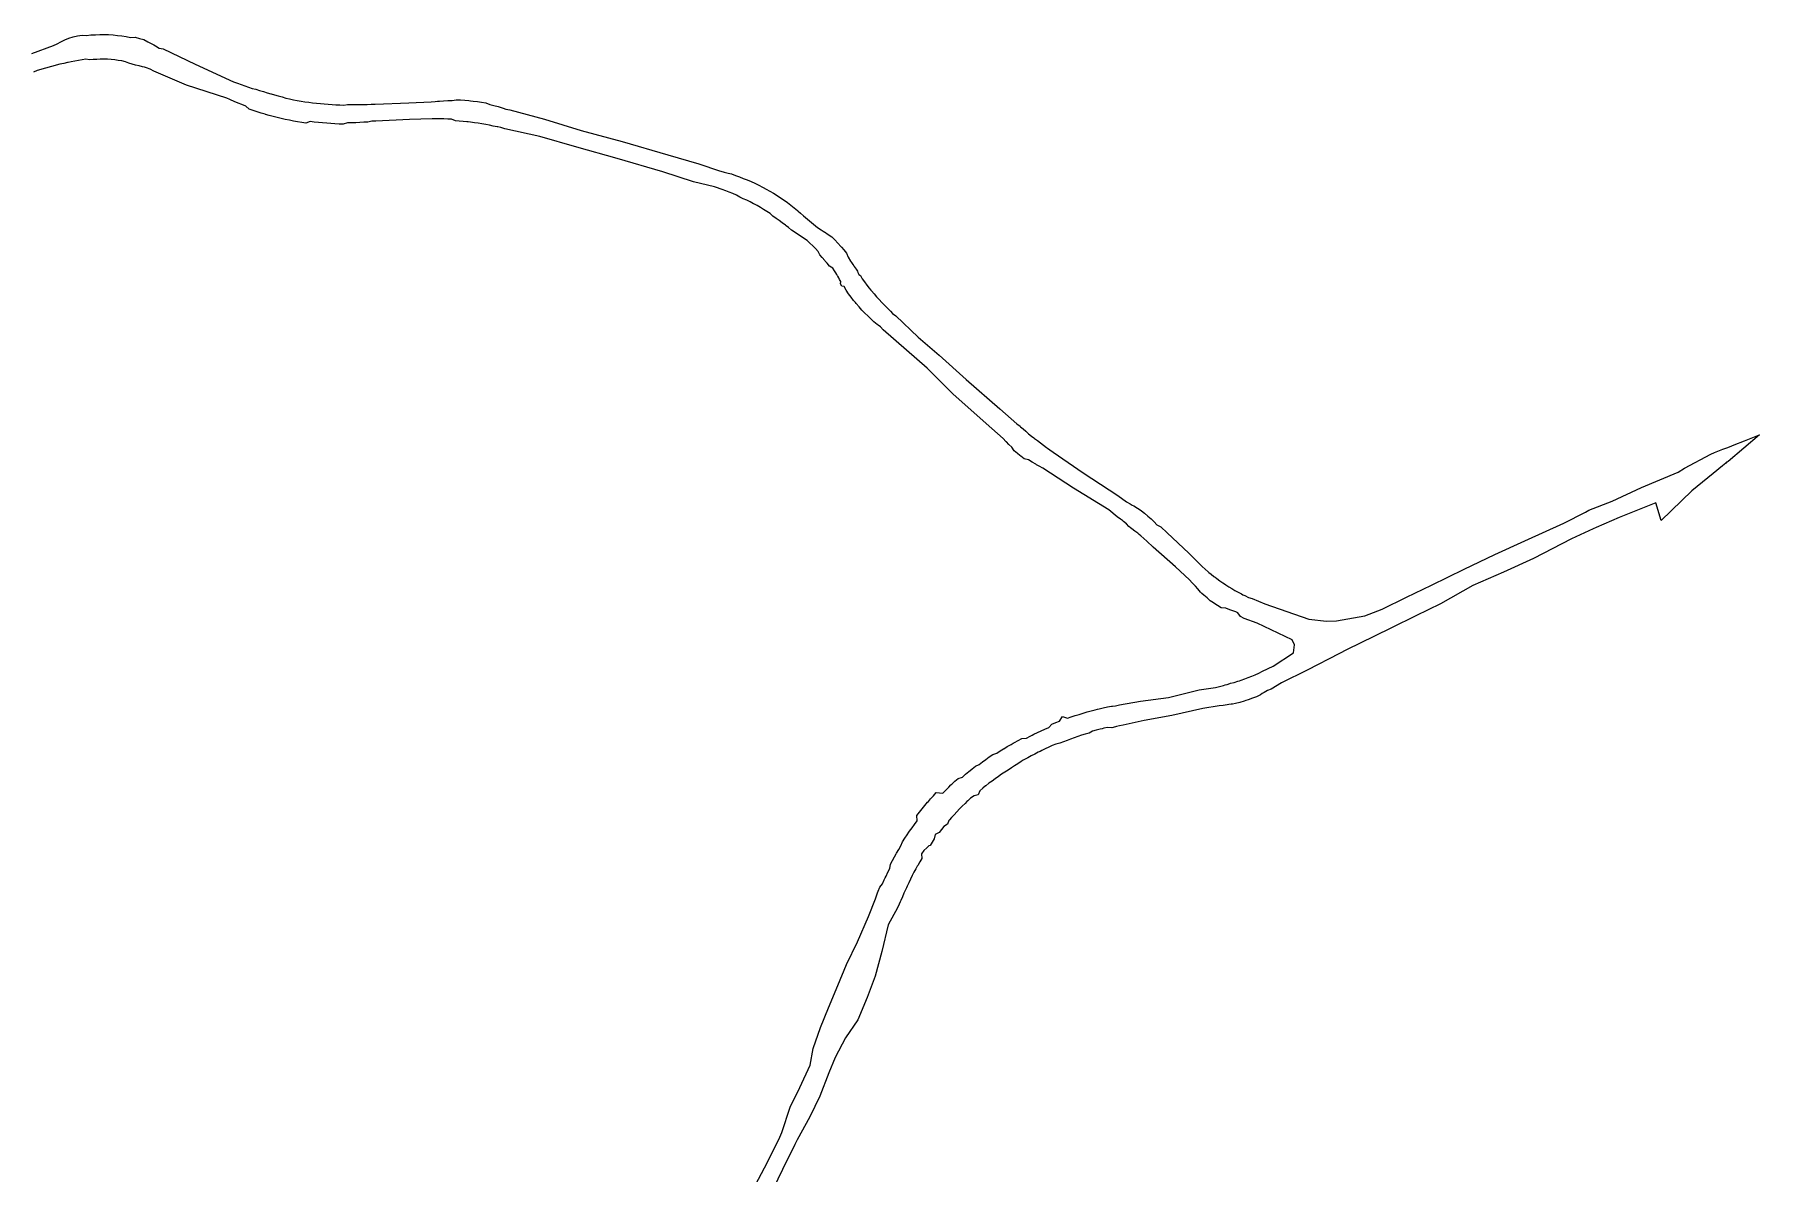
# Model space of a CAD drawing. Header units: metres. Extents: x 544975 to 548996, y 1840763 to 1844365.
# Drawn here: x 548139 to 548996, y 1841680 to 1842247 of the extents above; entities that cross this region are included whole.
import ezdxf

# ---------------------------------------------------------------- set-up
doc = ezdxf.new("R2010")
doc.units = ezdxf.units.M
doc.header["$MEASUREMENT"] = 0
doc.layers.add('Level 30', color=7, linetype='Continuous', lineweight=0)

# ---------------------------------------------------------------- blocks, each defined once
blk = doc.blocks.new('5.DuongDay35Kv_RTH')
at = {"layer": 'Level 30', "color": 5, "flags": 128}
for points in [[(48137.7484, 842237.1295), (48148.6157, 842241.1065), (48150.4249, 842242.0102), (48152.2342, 842242.9138), (48152.5119, 842243.0525), (48154.2132, 842243.8451), (48156.2598, 842244.7214), (48158.3667, 842245.4299), (48160.5388, 842245.8765), (48162.7246, 842246.2505), (48164.9748, 842246.1085), (48167.1658, 842246.3345), (48169.3632, 842246.4874), (48171.5644, 842246.5669), (48173.7671, 842246.573), (48175.5874, 842246.5226), (48175.9687, 842246.5057), (48178.1669, 842246.365), (48180.3591, 842246.1512), (48182.543, 842245.8645), (48184.7162, 842245.5051), (48186.8761, 842245.0735), (48189.1908, 842245.2449), (48191.3396, 842244.6643), (48193.4679, 842244.0124), (48195.4712, 842243.0078), (48197.4305, 842241.9406), (48198.3931, 842241.3841), (48199.2572, 842240.8589), (48200.9854, 842239.8086), (48203.0038, 842239.4498), (48218.9089, 842231.7638), (48238.0594, 842223.0394), (48239.5666, 842222.4818), (48239.926, 842222.3498), (48241.7532, 842221.6958), (48243.5741, 842221.0308), (48245.3867, 842220.3459), (48247.2082, 842219.6853), (48249.1606, 842219.4082), (48250.9943, 842218.7979), (48252.8359, 842218.2122), (48254.6853, 842217.6511), (48256.5419, 842217.1146), (48256.7354, 842217.0603), (48258.4055, 842216.603), (48260.2758, 842216.1163), (48262.1524, 842215.6545), (48263.9788, 842214.968), (48265.8704, 842214.5558), (48267.7673, 842214.1688), (48269.6692, 842213.8071), (48270.6722, 842213.6269), (48271.5757, 842213.4708), (48273.4866, 842213.1599), (48275.4014, 842212.8746), (48277.3273, 842212.6727), (48279.2483, 842212.4386), (48281.1723, 842212.2302), (48283.0082, 842212.0554), (48283.0988, 842212.0474), (48285.0277, 842211.8903), (48286.9584, 842211.7589), (48288.8907, 842211.6533), (48290.8243, 842211.5735), (48292.7587, 842211.5195), (48294.6957, 842211.737), (48296.6276, 842211.7346), (48298.5594, 842211.7579), (48300.4921, 842211.7641), (48302.427, 842211.7534), (48302.9109, 842211.7547), (48304.4123, 842211.7636), (48306.4086, 842211.8876), (48308.3787, 842211.9837), (48325.1139, 842212.6256), (48336.2676, 842213.0804), (48338.2597, 842213.292), (48339.3018, 842213.4027), (48340.2985, 842213.5011), (48342.393, 842213.6766), (48344.4928, 842213.7271), (48346.5932, 842213.7044), (48348.7141, 842214.1639), (48350.8224, 842214.0567), (48352.9281, 842213.9074), (48355.0304, 842213.7159), (48355.842, 842213.6307), (48357.1285, 842213.4825), (48359.2215, 842213.2072), (48361.3085, 842212.89), (48363.3888, 842212.5312), (48365.3923, 842211.791), (48367.4498, 842211.3507), (48369.4844, 842210.8139), (48371.4921, 842210.1816), (48371.9917, 842210.0173), (48373.4165, 842209.5406), (48375.3688, 842209.0979), (48392.5902, 842204.4646), (48410.8149, 842198.9253), (48431.0728, 842193.3556), (48453.9137, 842186.6995), (48469.3301, 842182.3091), (48479.4683, 842178.7568), (48481.4176, 842178.2953), (48481.7879, 842178.2076), (48483.7504, 842177.6951), (48485.454, 842177.2526), (48487.4294, 842176.5633), (48489.3906, 842175.8346), (48491.3368, 842175.0669), (48493.3153, 842174.3721), (48495.2315, 842173.5262), (48497.1304, 842172.6421), (48499.0112, 842171.7202), (48500.8732, 842170.7609), (48501.2802, 842170.5449), (48502.7156, 842169.7645), (48504.5378, 842168.7315), (48506.3389, 842167.6622), (48508.1183, 842166.5572), (48509.8752, 842165.4167), (48511.6321, 842164.2748), (48513.3427, 842163.0645), (48515.0287, 842161.8203), (48516.6543, 842160.4977), (48518.2159, 842159.0993), (48518.6017, 842158.7451), (48519.7032, 842157.7234), (48521.2994, 842156.5152), (48528.3026, 842150.6465), (48529.997, 842149.5573), (48531.608, 842148.5217), (48531.6976, 842148.4629), (48533.4984, 842147.2355), (48535.2641, 842145.9449), (48536.8628, 842144.4637), (48538.3717, 842142.8908), (48539.8288, 842141.2698), (48540.1499, 842140.8978), (48541.2323, 842139.6022), (48542.581, 842137.8899), (48543.5298, 842135.8903), (48544.5804, 842133.9884), (48545.0797, 842133.307), (48545.842, 842132.2303), (48546.3197, 842131.5318), (48546.4519, 842131.3349), (48546.4521, 842131.3347), (48546.9906, 842130.5514), (48547.4165, 842129.9435), (48548.0902, 842129.0022), (48548.3013, 842128.257), (48548.815, 842127.2082), (48549.5603, 842126.8153), (48550.4527, 842125.1261), (48551.5638, 842123.5859), (48552.7054, 842122.0682), (48553.8772, 842120.5736), (48554.6907, 842119.5711), (48555.0786, 842119.1027), (48556.3092, 842117.6562), (48557.5684, 842116.2346), (48558.8559, 842114.8384), (48560.1454, 842113.4431), (48561.4881, 842112.0991), (48562.8183, 842110.7405), (48564.1378, 842109.3657), (48564.4723, 842109.0259), (48565.5319, 842107.9608), (48567.0783, 842106.6896), (48578.2137, 842096.1056), (48588.7043, 842087.2302), (48602.1023, 842075.1315), (48618.8295, 842060.5431), (48627.3332, 842053.1434), (48628.8743, 842051.8636), (48629.1767, 842051.6124), (48630.3487, 842050.6625), (48631.8223, 842049.5039), (48633.1486, 842048.174), (48634.6006, 842046.9902), (48635.6651, 842046.1523), (48636.0759, 842045.8356), (48637.574, 842044.7108), (48639.0636, 842043.5725), (48640.5744, 842042.4605), (48642.077, 842041.3303), (48642.4565, 842041.0523), (48643.674, 842040.1719), (48645.2972, 842038.998), (48660.2573, 842028.742), (48677.4497, 842017.3965), (48681.8009, 842014.2603), (48683.5504, 842013.2838), (48684.6281, 842012.6822), (48685.3504, 842012.2686), (48687.2081, 842011.147), (48689.039, 842009.9729), (48690.0072, 842009.2424), (48690.7576, 842008.6424), (48692.3435, 842007.154), (48694.0554, 842005.8095), (48694.8043, 842005.0197), (48695.484, 842004.2838), (48696.8434, 842002.8119), (48698.7846, 842001.9459), (48701.9505, 841998.9055), (48712.7394, 841988.84), (48719.3311, 841982.0858), (48720.8568, 841980.7871), (48722.3824, 841979.4883), (48722.7222, 841979.1991), (48723.8087, 841978.3101), (48725.2565, 841977.2335), (48725.8467, 841976.801), (48726.6961, 841976.1594), (48728.1167, 841975.0662), (48729.6114, 841974.0763), (48730.8915, 841973.2163), (48731.0998, 841973.0813), (48732.6206, 841972.1365), (48734.172, 841971.2429), (48735.6919, 841970.2834), (48737.2523, 841969.3846), (48738.8455, 841968.5366), (48739.6538, 841968.1321), (48740.5562, 841967.6971), (48742.3611, 841966.827), (48744.2797, 841966.2346), (48750.5732, 841963.6052), (48772.4301, 841955.9118), (48781.2008, 841955.0298), (48786.0535, 841955.0965), (48800.2176, 841957.5913), (48808.8542, 841960.9586), (48820.997, 841966.9418), (48833.2676, 841972.9185), (48849.6053, 841980.8083), (48864.8613, 841988.0634), (48879.6826, 841994.9542), (48899.0889, 842003.6877), (48909.8178, 842009.188), (48911.4754, 842010.1595), (48923.1172, 842014.6171), (48937.7822, 842021.4461), (48955.9039, 842029.1245), (48959.0203, 842031.002), (48972.1712, 842037.9568), (48973.9053, 842038.8128), (48978.1713, 842040.4589), (48979.1043, 842040.8189), (48980.0372, 842041.1789), (48981.4366, 842041.7189), (48983.769, 842042.6189), (48988.9003, 842044.5989), (48996.3402, 842047.5394), (48980.7946, 842034.3557), (48980.3119, 842034.0809), (48979.9226, 842033.9811), (48979.5439, 842033.4554), (48978.7468, 842032.8063), (48978.0321, 842032.2243), (48973.277, 842028.352), (48962.7893, 842019.832), (48947.5201, 842005.0799), (48944.8018, 842013.8288), (48926.6313, 842006.4415), (48915.2023, 842001.4887), (48913.6306, 842000.8654), (48902.838, 841995.9901), (48883.9897, 841986.1111), (48869.129, 841979.3012), (48853.9384, 841972.7035), (48837.8203, 841963.6753), (48825.5677, 841957.6622), (48813.4328, 841951.6628), (48805.0357, 841947.5572), (48791.1523, 841940.709), (48787.6821, 841938.8968), (48771.6308, 841930.6407), (48758.7738, 841924.2997), (48753.7409, 841921.1942), (48751.8672, 841920.4719), (48750.1261, 841919.4806), (48749.2555, 841918.9849), (48748.2999, 841918.4574), (48746.3602, 841917.4494), (48744.3089, 841916.697), (48742.2651, 841915.9332), (48741.1571, 841915.5512), (48740.1971, 841915.2379), (48738.107, 841914.6119), (48735.9868, 841914.098), (48734.4268, 841913.824), (48733.8364, 841913.7304), (48732.6076, 841913.5018), (48731.7617, 841913.3924), (48729.7746, 841913.1354), (48727.7876, 841912.8785), (48719.7494, 841911.5882), (48704.3644, 841908.142), (48690.5261, 841905.6706), (48680.1996, 841903.2272), (48678.223, 841902.9156), (48676.7616, 841902.5713), (48676.2929, 841902.4593), (48674.4224, 841901.9955), (48672.4093, 841902.1834), (48670.5254, 841901.7518), (48669.6803, 841901.5496), (48668.6474, 841901.2952), (48666.7757, 841900.8136), (48664.9106, 841900.307), (48663.1644, 841899.3938), (48661.3185, 841898.8392), (48659.4802, 841898.2601), (48657.6497, 841897.6565), (48657.6184, 841897.6459), (48655.8275, 841897.0286), (48654.0138, 841896.3764), (48652.209, 841895.7001), (48650.4133, 841894.9998), (48648.6272, 841894.2756), (48646.6821, 841893.9211), (48644.9107, 841893.1472), (48643.1497, 841892.3498), (48641.3995, 841891.5291), (48639.6604, 841890.685), (48638.8832, 841890.2984), (48637.9328, 841889.8178), (48636.2168, 841888.9277), (48634.475, 841888.0844), (48632.7824, 841887.1484), (48631.1025, 841886.1898), (48630.5021, 841885.84), (48629.4355, 841885.2089), (48627.8264, 841884.1335), (48626.1871, 841883.1092), (48626.0501, 841883.0222), (48624.5616, 841882.063), (48622.9503, 841880.9953), (48621.2767, 841880.0169), (48619.6929, 841878.9055), (48618.1302, 841877.7777), (48618.1241, 841877.7732), (48616.5705, 841876.62), (48615.0324, 841875.4463), (48613.3593, 841874.4417), (48611.8505, 841873.2253), (48611.7246, 841873.1223), (48610.3581, 841871.9889), (48608.8823, 841870.7327), (48608.0771, 841868.7194), (48606.0337, 841868.1046), (48604.3248, 841867.0963), (48602.9148, 841865.7601), (48602.4991, 841865.3592), (48601.5227, 841864.4052), (48600.1488, 841863.0319), (48598.7933, 841861.6404), (48597.4466, 841860.2402), (48596.1285, 841858.8129), (48594.8297, 841857.3682), (48593.8622, 841856.2664), (48593.5502, 841855.9063), (48592.7549, 841854.037), (48591.0503, 841852.9319), (48589.8303, 841851.4199), (48588.6306, 841849.8919), (48586.6588, 841848.945), (48586.1602, 841846.8856), (48585.1296, 841845.2318), (48584.2015, 841843.511), (48583.5575, 841843.265), (48582.4853, 841842.3274), (48581.039, 841840.9431), (48579.9797, 841839.2987), (48580.0426, 841836.9625), (48579.0366, 841835.3052), (48578.0526, 841833.6347), (48577.801, 841833.199), (48577.0911, 841831.9511), (48576.1521, 841830.255), (48575.2358, 841828.5464), (48574.5112, 841826.7396), (48573.6419, 841825.0094), (48572.7957, 841823.2679), (48572.4233, 841822.4822), (48571.9728, 841821.5152), (48571.1734, 841819.7517), (48570.4828, 841817.9411), (48569.6519, 841816.1909), (48569.3115, 841815.4558), (48568.8263, 841814.3965), (48567.9926, 841812.5765), (48563.3721, 841804.1163), (48560.2552, 841790.7647), (48556.8483, 841778.5649), (48552.8795, 841767.9209), (48548.3182, 841756.8822), (48542.1566, 841747.9794), (48536.9766, 841738.1038), (48533.8356, 841730.4994), (48529.3434, 841718.8353), (48524.3748, 841708.6831), (48518.1117, 841697.1383), (48516.9123, 841694.8242), (48510.8464, 841682.487), (48503.9492, 841668.1004)], [(48495.9912, 841672.027), (48503.3366, 841686.1925), (48509.5131, 841698.4751), (48510.5752, 841700.8569), (48514.7179, 841713.4479), (48519.481, 841723.2696), (48524.547, 841734.2818), (48526.0458, 841742.5549), (48529.7799, 841753.0192), (48533.7229, 841762.8254), (48538.2739, 841773.8683), (48542.7113, 841784.3215), (48548.1512, 841795.6935), (48553.496, 841808.1379), (48557.0511, 841817.0319), (48557.726, 841818.9165), (48558.1188, 841820.0135), (48558.4186, 841820.8383), (48559.1549, 841822.8055), (48560.5288, 841824.4918), (48561.3923, 841826.3968), (48561.8789, 841827.4414), (48562.2812, 841828.2901), (48563.1953, 841830.1714), (48564.1343, 841832.0404), (48564.4577, 841834.2346), (48565.4508, 841836.0864), (48566.4686, 841837.9247), (48567.2379, 841839.2772), (48567.5107, 841839.7493), (48568.5771, 841841.5599), (48569.6675, 841843.356), (48570.5143, 841845.3073), (48571.6545, 841847.0773), (48572.8182, 841848.832), (48573.6557, 841850.0641), (48574.0052, 841850.571), (48575.2153, 841852.2939), (48576.4482, 841854.0007), (48577.7038, 841855.6908), (48577.5706, 841858.4569), (48578.8855, 841860.1316), (48580.2226, 841861.7887), (48581.5817, 841863.4278), (48582.9625, 841865.0487), (48583.3045, 841865.4434), (48584.3648, 841866.6509), (48585.7884, 841868.2344), (48587.2329, 841869.7987), (48590.5553, 841869.5586), (48592.017, 841871.0593), (48593.4987, 841872.5403), (48594.5516, 841873.5692), (48594.9999, 841874.0014), (48596.5205, 841875.4424), (48598.0602, 841876.863), (48600.281, 841877.5158), (48601.848, 841878.886), (48603.4331, 841880.2353), (48604.9008, 841881.4526), (48605.0361, 841881.5633), (48606.6566, 841882.8698), (48608.5739, 841883.7934), (48610.2238, 841885.0525), (48611.8904, 841886.2896), (48611.897, 841886.2944), (48613.5734, 841887.5043), (48615.2724, 841888.6964), (48617.3421, 841889.3377), (48619.0652, 841890.4794), (48620.6569, 841891.5051), (48620.8034, 841891.5981), (48622.5563, 841892.6935), (48624.3826, 841893.6668), (48625.5216, 841894.3407), (48626.1628, 841894.7143), (48627.9568, 841895.738), (48629.7643, 841896.7376), (48632.0059, 841896.9146), (48633.8288, 841897.8602), (48634.8384, 841898.3707), (48635.664, 841898.7813), (48637.5114, 841899.6779), (48639.3706, 841900.5498), (48641.2412, 841901.3969), (48643.123, 841902.2189), (48644.6947, 841903.7923), (48646.608, 841904.5681), (48648.5316, 841905.3182), (48649.8941, 841907.5978), (48652.4079, 841906.7414), (48654.3264, 841907.4027), (48654.3599, 841907.414), (48656.3207, 841908.0606), (48658.29, 841908.681), (48660.2674, 841909.275), (48662.2429, 841909.877), (48664.2359, 841910.4183), (48666.2359, 841910.9329), (48667.3395, 841911.2048), (48668.2425, 841911.4209), (48670.2555, 841911.882), (48672.2635, 841912.3694), (48674.3051, 841912.6927), (48674.816, 841912.7692), (48676.3015, 841912.9872), (48678.254, 841913.4252), (48688.7091, 841915.1941), (48702.6662, 841917.0432), (48717.9668, 841920.932), (48726.0326, 841922.077), (48727.9747, 841922.5697), (48729.9168, 841923.0624), (48730.7435, 841923.2722), (48731.762, 841923.5756), (48732.2483, 841923.7141), (48733.5282, 841924.1017), (48735.2997, 841924.5869), (48737.0589, 841925.1138), (48737.867, 841925.3774), (48738.7996, 841925.699), (48740.5198, 841926.3419), (48742.2584, 841926.9475), (48743.9862, 841927.5965), (48744.8432, 841927.9431), (48745.7668, 841928.3311), (48747.614, 841929.1072), (48749.3286, 841930.1524), (48754.6394, 841932.6937), (48764.7242, 841939.2914), (48765.2875, 841943.298), (48764.1261, 841945.793), (48746.6591, 841954.063), (48740.2137, 841956.322), (48738.4761, 841957.3558), (48737.0211, 841959.0786), (48736.1516, 841959.594), (48735.1541, 841959.9479), (48733.1747, 841960.7064), (48731.2181, 841961.5323), (48728.8768, 841961.6852), (48727.0098, 841962.7605), (48725.1797, 841963.8976), (48724.929, 841964.06), (48723.3885, 841965.0949), (48721.8554, 841966.6434), (48720.1576, 841967.9501), (48719.1954, 841968.7809), (48718.5605, 841969.3786), (48717.2566, 841971.1236), (48716.1152, 841972.3193), (48715.8125, 841972.647), (48714.4531, 841974.1189), (48713.0937, 841975.5908), (48706.1476, 841981.9759), (48695.0524, 841991.7224), (48691.8865, 841994.7628), (48690.4346, 841996.1383), (48688.9089, 841997.4371), (48688.1461, 841998.0865), (48687.432, 841998.6784), (48685.9129, 841999.7502), (48684.4261, 842000.8421), (48683.7913, 842001.3496), (48682.9877, 842001.988), (48681.7522, 842003.4262), (48680.2868, 842004.5708), (48679.7131, 842004.9978), (48678.7151, 842005.7239), (48677.0949, 842006.9026), (48672.9154, 842010.3072), (48655.3977, 842021.1441), (48640.1876, 842031.0092), (48638.4412, 842031.9906), (48637.1314, 842032.7266), (48636.6793, 842032.9833), (48634.8828, 842034.0337), (48633.1388, 842035.1678), (48630.9796, 842035.7425), (48629.3034, 842037.001), (48628.8438, 842037.3554), (48627.6528, 842038.2928), (48626.0283, 842039.6173), (48624.81, 842041.4119), (48623.3209, 842042.8729), (48622.1499, 842044.0712), (48621.878, 842044.3552), (48620.4927, 842045.8022), (48612.0189, 842053.234), (48595.4925, 842068.0379), (48582.6975, 842080.6582), (48572.4823, 842089.7127), (48560.905, 842099.8037), (48559.473, 842101.2025), (48558.2989, 842102.14), (48557.8918, 842102.4684), (48556.2788, 842103.8032), (48554.7311, 842105.2123), (48553.252, 842106.6929), (48551.6807, 842108.0879), (48550.2597, 842109.6289), (48548.8697, 842111.198), (48547.5115, 842112.7946), (48547.0833, 842113.3116), (48546.1854, 842114.4181), (48544.8921, 842116.0677), (48543.632, 842117.7429), (48542.4057, 842119.4429), (48541.3939, 842121.2891), (48540.2842, 842121.5322), (48539.6835, 842122.6734), (48539.8215, 842123.736), (48539.2026, 842124.8518), (48538.8134, 842125.5705), (48538.3237, 842126.4943), (48538.3236, 842126.4945), (48538.23, 842126.6753), (48537.8906, 842127.3185), (48537.3209, 842128.1739), (48536.7156, 842129.1587), (48535.8212, 842130.406), (48534.1331, 842131.456), (48532.998, 842132.8971), (48532.087, 842133.9875), (48531.8168, 842134.3005), (48530.5905, 842135.6649), (48529.3205, 842136.9886), (48528.4783, 842138.7676), (48527.2147, 842140.1408), (48525.9031, 842141.4756), (48525.8373, 842141.5404), (48524.4686, 842142.8691), (48523.029, 842144.2666), (48515.3569, 842149.326), (48513.8699, 842150.6663), (48512.6592, 842151.5559), (48512.2733, 842151.8362), (48510.7169, 842152.9374), (48509.1749, 842154.0516), (48507.6454, 842155.1802), (48506.0937, 842156.2781), (48504.681, 842157.5871), (48503.0817, 842158.6252), (48501.462, 842159.6312), (48499.8224, 842160.6045), (48498.1637, 842161.5448), (48496.8571, 842162.2552), (48496.4866, 842162.4518), (48494.7916, 842163.3251), (48493.0795, 842164.1643), (48491.351, 842164.9691), (48489.6067, 842165.7391), (48487.9766, 842166.7922), (48486.1965, 842167.4944), (48484.4028, 842168.1609), (48482.5961, 842168.7914), (48480.8094, 842169.488), (48479.3523, 842170.0318), (48478.9944, 842170.1611), (48477.1103, 842170.8417), (48466.6405, 842173.2811), (48451.4352, 842178.3798), (48428.665, 842184.9081), (48408.5597, 842190.6413), (48390.2423, 842195.8402), (48372.8104, 842199.7004), (48370.9031, 842200.3085), (48369.4333, 842200.6198), (48368.966, 842200.7162), (48367.0936, 842201.0779), (48365.2291, 842201.4573), (48363.3699, 842201.8551), (48361.4869, 842202.1267), (48359.615, 842202.4495), (48357.7371, 842202.7349), (48355.8539, 842202.9826), (48354.6963, 842203.116), (48353.9661, 842203.1927), (48352.0744, 842203.3649), (48350.1797, 842203.4993), (48348.2827, 842203.5957), (48346.4027, 842204.5469), (48344.4855, 842204.5676), (48342.5676, 842204.5812), (48340.646, 842204.6394), (48339.7285, 842204.6536), (48338.6806, 842204.6623), (48336.6774, 842204.679), (48325.5171, 842204.3588), (48308.7919, 842203.5107), (48306.8219, 842203.4146), (48304.8398, 842202.9981), (48303.3363, 842203.0334), (48302.8253, 842202.9878), (48300.7789, 842202.8227), (48298.7286, 842202.7278), (48296.6764, 842202.703), (48294.6241, 842202.7056), (48292.5569, 842202.0268), (48290.4959, 842202.0844), (48288.4358, 842202.1695), (48286.3771, 842202.282), (48284.32, 842202.4219), (48282.265, 842202.5893), (48282.1685, 842202.5978), (48280.2125, 842202.7841), (48278.1626, 842203.0061), (48276.116, 842203.2556), (48273.935, 842202.5633), (48271.8828, 842202.8691), (48269.8349, 842203.2022), (48268.8666, 842203.3695), (48267.7916, 842203.5626), (48265.7533, 842203.9503), (48263.7203, 842204.3651), (48261.6931, 842204.8069), (48259.6922, 842205.361), (48257.6786, 842205.8564), (48255.6718, 842206.3787), (48253.8797, 842206.8693), (48253.6721, 842206.9277), (48251.6799, 842207.5033), (48249.6955, 842208.1054), (48247.7194, 842208.7339), (48245.7518, 842209.3887), (48244.1231, 842210.9988), (48242.1861, 842211.7013), (48240.2585, 842212.4296), (48238.3585, 842213.2276), (48236.4846, 842214.0859), (48236.1165, 842214.2581), (48234.6626, 842214.9426), (48214.586, 842221.4596), (48198.3462, 842228.348), (48196.618, 842229.3983), (48194.6964, 842229.9876), (48193.7355, 842230.2823), (48192.8658, 842230.5306), (48191.1191, 842230.9819), (48189.3647, 842231.3725), (48187.6599, 842231.8946), (48185.9387, 842232.3597), (48184.2681, 842233.0666), (48182.5097, 842233.4179), (48180.7406, 842233.7105), (48178.9628, 842233.9439), (48177.1781, 842234.118), (48175.3886, 842234.2325), (48175.0783, 842234.2463), (48173.5964, 842234.2873), (48171.8033, 842234.2823), (48170.0113, 842234.2176), (48168.2225, 842234.0932), (48166.4388, 842233.9092), (48164.5735, 842234.2426), (48162.7869, 842233.9369), (48161.0115, 842233.5719), (48159.2165, 842233.2744), (48157.4087, 842232.9826), (48155.8817, 842232.6871), (48155.5803, 842232.6214), (48153.6164, 842232.1933), (48151.6526, 842231.7651), (48140.5147, 842228.6205), (48138.648, 842227.8935)]]:
    blk.add_lwpolyline(points, dxfattribs=at)

msp = doc.modelspace()

# ---------------------------------------------------------------- linework, layer by layer
at = {"layer": 'Level 30', "color": 5, "flags": 128}
for points in [[(548137.7484, 1842237.1295), (548148.6157, 1842241.1065), (548150.4249, 1842242.0102), (548152.2342, 1842242.9138), (548152.5119, 1842243.0525), (548154.2132, 1842243.8451), (548156.2598, 1842244.7214), (548158.3667, 1842245.4299), (548160.5388, 1842245.8765), (548162.7246, 1842246.2505), (548164.9748, 1842246.1085), (548167.1658, 1842246.3345), (548169.3632, 1842246.4874), (548171.5644, 1842246.5669), (548173.7671, 1842246.573), (548175.5874, 1842246.5226), (548175.9687, 1842246.5057), (548178.1669, 1842246.365), (548180.3591, 1842246.1512), (548182.543, 1842245.8645), (548184.7162, 1842245.5051), (548186.8761, 1842245.0735), (548189.1908, 1842245.2449), (548191.3396, 1842244.6643), (548193.4679, 1842244.0124), (548195.4712, 1842243.0078), (548197.4305, 1842241.9406), (548198.3931, 1842241.3841), (548199.2572, 1842240.8589), (548200.9854, 1842239.8086), (548203.0038, 1842239.4498), (548218.9089, 1842231.7638), (548238.0594, 1842223.0394), (548239.5666, 1842222.4818), (548239.926, 1842222.3498), (548241.7532, 1842221.6958), (548243.5741, 1842221.0308), (548245.3867, 1842220.3459), (548247.2082, 1842219.6853), (548249.1606, 1842219.4082), (548250.9943, 1842218.7979), (548252.8359, 1842218.2122), (548254.6853, 1842217.6511), (548256.5419, 1842217.1146), (548256.7354, 1842217.0603), (548258.4055, 1842216.603), (548260.2758, 1842216.1163), (548262.1524, 1842215.6545), (548263.9788, 1842214.968), (548265.8704, 1842214.5558), (548267.7673, 1842214.1688), (548269.6692, 1842213.8071), (548270.6722, 1842213.6269), (548271.5757, 1842213.4708), (548273.4866, 1842213.1599), (548275.4014, 1842212.8746), (548277.3273, 1842212.6727), (548279.2483, 1842212.4386), (548281.1723, 1842212.2302), (548283.0082, 1842212.0554), (548283.0988, 1842212.0474), (548285.0277, 1842211.8903), (548286.9584, 1842211.7589), (548288.8907, 1842211.6533), (548290.8243, 1842211.5735), (548292.7587, 1842211.5195), (548294.6957, 1842211.737), (548296.6276, 1842211.7346), (548298.5594, 1842211.7579), (548300.4921, 1842211.7641), (548302.427, 1842211.7534), (548302.9109, 1842211.7547), (548304.4123, 1842211.7636), (548306.4086, 1842211.8876), (548308.3787, 1842211.9837), (548325.1139, 1842212.6256), (548336.2676, 1842213.0804), (548338.2597, 1842213.292), (548339.3018, 1842213.4027), (548340.2985, 1842213.5011), (548342.393, 1842213.6766), (548344.4928, 1842213.7271), (548346.5932, 1842213.7044), (548348.7141, 1842214.1639), (548350.8224, 1842214.0567), (548352.9281, 1842213.9074), (548355.0304, 1842213.7159), (548355.842, 1842213.6307), (548357.1285, 1842213.4825), (548359.2215, 1842213.2072), (548361.3085, 1842212.89), (548363.3888, 1842212.5312), (548365.3923, 1842211.791), (548367.4498, 1842211.3507), (548369.4844, 1842210.8139), (548371.4921, 1842210.1816), (548371.9917, 1842210.0173), (548373.4165, 1842209.5406), (548375.3688, 1842209.0979), (548392.5902, 1842204.4646), (548410.8149, 1842198.9253), (548431.0728, 1842193.3556), (548453.9137, 1842186.6995), (548469.3301, 1842182.3091), (548479.4683, 1842178.7568), (548481.4176, 1842178.2953), (548481.7879, 1842178.2076), (548483.7504, 1842177.6951), (548485.454, 1842177.2526), (548487.4294, 1842176.5633), (548489.3906, 1842175.8346), (548491.3368, 1842175.0669), (548493.3153, 1842174.3721), (548495.2315, 1842173.5262), (548497.1304, 1842172.6421), (548499.0112, 1842171.7202), (548500.8732, 1842170.7609), (548501.2802, 1842170.5449), (548502.7156, 1842169.7645), (548504.5378, 1842168.7315), (548506.3389, 1842167.6622), (548508.1183, 1842166.5572), (548509.8752, 1842165.4167), (548511.6321, 1842164.2748), (548513.3427, 1842163.0645), (548515.0287, 1842161.8203), (548516.6543, 1842160.4977), (548518.2159, 1842159.0993), (548518.6017, 1842158.7451), (548519.7032, 1842157.7234), (548521.2994, 1842156.5152), (548528.3026, 1842150.6465), (548529.997, 1842149.5573), (548531.608, 1842148.5217), (548531.6976, 1842148.4629), (548533.4984, 1842147.2355), (548535.2641, 1842145.9449), (548536.8628, 1842144.4637), (548538.3717, 1842142.8908), (548539.8288, 1842141.2698), (548540.1499, 1842140.8978), (548541.2323, 1842139.6022), (548542.581, 1842137.8899), (548543.5298, 1842135.8903), (548544.5804, 1842133.9884), (548545.0797, 1842133.307), (548545.842, 1842132.2303), (548546.3197, 1842131.5318), (548546.4519, 1842131.3349), (548546.4521, 1842131.3347), (548546.9906, 1842130.5514), (548547.4165, 1842129.9435), (548548.0902, 1842129.0022), (548548.3013, 1842128.257), (548548.815, 1842127.2082), (548549.5603, 1842126.8153), (548550.4527, 1842125.1261), (548551.5638, 1842123.5859), (548552.7054, 1842122.0682), (548553.8772, 1842120.5736), (548554.6907, 1842119.5711), (548555.0786, 1842119.1027), (548556.3092, 1842117.6562), (548557.5684, 1842116.2346), (548558.8559, 1842114.8384), (548560.1454, 1842113.4431), (548561.4881, 1842112.0991), (548562.8183, 1842110.7405), (548564.1378, 1842109.3657), (548564.4723, 1842109.0259), (548565.5319, 1842107.9608), (548567.0783, 1842106.6896), (548578.2137, 1842096.1056), (548588.7043, 1842087.2302), (548602.1023, 1842075.1315), (548618.8295, 1842060.5431), (548627.3332, 1842053.1434), (548628.8743, 1842051.8636), (548629.1767, 1842051.6124), (548630.3487, 1842050.6625), (548631.8223, 1842049.5039), (548633.1486, 1842048.174), (548634.6006, 1842046.9902), (548635.6651, 1842046.1523), (548636.0759, 1842045.8356), (548637.574, 1842044.7108), (548639.0636, 1842043.5725), (548640.5744, 1842042.4605), (548642.077, 1842041.3303), (548642.4565, 1842041.0523), (548643.674, 1842040.1719), (548645.2972, 1842038.998), (548660.2573, 1842028.742), (548677.4497, 1842017.3965), (548681.8009, 1842014.2603), (548683.5504, 1842013.2838), (548684.6281, 1842012.6822), (548685.3504, 1842012.2686), (548687.2081, 1842011.147), (548689.039, 1842009.9729), (548690.0072, 1842009.2424), (548690.7576, 1842008.6424), (548692.3435, 1842007.154), (548694.0554, 1842005.8095), (548694.8043, 1842005.0197), (548695.484, 1842004.2838), (548696.8434, 1842002.8119), (548698.7846, 1842001.9459), (548701.9505, 1841998.9055), (548712.7394, 1841988.84), (548719.3311, 1841982.0858), (548720.8568, 1841980.7871), (548722.3824, 1841979.4883), (548722.7222, 1841979.1991), (548723.8087, 1841978.3101), (548725.2565, 1841977.2335), (548725.8467, 1841976.801), (548726.6961, 1841976.1594), (548728.1167, 1841975.0662), (548729.6114, 1841974.0763), (548730.8915, 1841973.2163), (548731.0998, 1841973.0813), (548732.6206, 1841972.1365), (548734.172, 1841971.2429), (548735.6919, 1841970.2834), (548737.2523, 1841969.3846), (548738.8455, 1841968.5366), (548739.6538, 1841968.1321), (548740.5562, 1841967.6971), (548742.3611, 1841966.827), (548744.2797, 1841966.2346), (548750.5732, 1841963.6052), (548772.4301, 1841955.9118), (548781.2008, 1841955.0298), (548786.0535, 1841955.0965), (548800.2176, 1841957.5913), (548808.8542, 1841960.9586), (548820.997, 1841966.9418), (548833.2676, 1841972.9185), (548849.6053, 1841980.8083), (548864.8613, 1841988.0634), (548879.6826, 1841994.9542), (548899.0889, 1842003.6877), (548909.8178, 1842009.188), (548911.4754, 1842010.1595), (548923.1172, 1842014.6171), (548937.7822, 1842021.4461), (548955.9039, 1842029.1245), (548959.0203, 1842031.002), (548972.1712, 1842037.9568), (548973.9053, 1842038.8128), (548978.1713, 1842040.4589), (548979.1043, 1842040.8189), (548980.0372, 1842041.1789), (548981.4366, 1842041.7189), (548983.769, 1842042.6189), (548988.9003, 1842044.5989), (548996.3402, 1842047.5394), (548980.7946, 1842034.3557), (548980.3119, 1842034.0809), (548979.9226, 1842033.9811), (548979.5439, 1842033.4554), (548978.7468, 1842032.8063), (548978.0321, 1842032.2243), (548973.277, 1842028.352), (548962.7893, 1842019.832), (548947.5201, 1842005.0799), (548944.8018, 1842013.8288), (548926.6313, 1842006.4415), (548915.2023, 1842001.4887), (548913.6306, 1842000.8654), (548902.838, 1841995.9901), (548883.9897, 1841986.1111), (548869.129, 1841979.3012), (548853.9384, 1841972.7035), (548837.8203, 1841963.6753), (548825.5677, 1841957.6622), (548813.4328, 1841951.6628), (548805.0357, 1841947.5572), (548791.1523, 1841940.709), (548787.6821, 1841938.8968), (548771.6308, 1841930.6407), (548758.7738, 1841924.2997), (548753.7409, 1841921.1942), (548751.8672, 1841920.4719), (548750.1261, 1841919.4806), (548749.2555, 1841918.9849), (548748.2999, 1841918.4574), (548746.3602, 1841917.4494), (548744.3089, 1841916.697), (548742.2651, 1841915.9332), (548741.1571, 1841915.5512), (548740.1971, 1841915.2379), (548738.107, 1841914.6119), (548735.9868, 1841914.098), (548734.4268, 1841913.824), (548733.8364, 1841913.7304), (548732.6076, 1841913.5018), (548731.7617, 1841913.3924), (548729.7746, 1841913.1354), (548727.7876, 1841912.8785), (548719.7494, 1841911.5882), (548704.3644, 1841908.142), (548690.5261, 1841905.6706), (548680.1996, 1841903.2272), (548678.223, 1841902.9156), (548676.7616, 1841902.5713), (548676.2929, 1841902.4593), (548674.4224, 1841901.9955), (548672.4093, 1841902.1834), (548670.5254, 1841901.7518), (548669.6803, 1841901.5496), (548668.6474, 1841901.2952), (548666.7757, 1841900.8136), (548664.9106, 1841900.307), (548663.1644, 1841899.3938), (548661.3185, 1841898.8392), (548659.4802, 1841898.2601), (548657.6497, 1841897.6565), (548657.6184, 1841897.6459), (548655.8275, 1841897.0286), (548654.0138, 1841896.3764), (548652.209, 1841895.7001), (548650.4133, 1841894.9998), (548648.6272, 1841894.2756), (548646.6821, 1841893.9211), (548644.9107, 1841893.1472), (548643.1497, 1841892.3498), (548641.3995, 1841891.5291), (548639.6604, 1841890.685), (548638.8832, 1841890.2984), (548637.9328, 1841889.8178), (548636.2168, 1841888.9277), (548634.475, 1841888.0844), (548632.7824, 1841887.1484), (548631.1025, 1841886.1898), (548630.5021, 1841885.84), (548629.4355, 1841885.2089), (548627.8264, 1841884.1335), (548626.1871, 1841883.1092), (548626.0501, 1841883.0222), (548624.5616, 1841882.063), (548622.9503, 1841880.9953), (548621.2767, 1841880.0169), (548619.6929, 1841878.9055), (548618.1302, 1841877.7777), (548618.1241, 1841877.7732), (548616.5705, 1841876.62), (548615.0324, 1841875.4463), (548613.3593, 1841874.4417), (548611.8505, 1841873.2253), (548611.7246, 1841873.1223), (548610.3581, 1841871.9889), (548608.8823, 1841870.7327), (548608.0771, 1841868.7194), (548606.0337, 1841868.1046), (548604.3248, 1841867.0963), (548602.9148, 1841865.7601), (548602.4991, 1841865.3592), (548601.5227, 1841864.4052), (548600.1488, 1841863.0319), (548598.7933, 1841861.6404), (548597.4466, 1841860.2402), (548596.1285, 1841858.8129), (548594.8297, 1841857.3682), (548593.8622, 1841856.2664), (548593.5502, 1841855.9063), (548592.7549, 1841854.037), (548591.0503, 1841852.9319), (548589.8303, 1841851.4199), (548588.6306, 1841849.8919), (548586.6588, 1841848.945), (548586.1602, 1841846.8856), (548585.1296, 1841845.2318), (548584.2015, 1841843.511), (548583.5575, 1841843.265), (548582.4853, 1841842.3274), (548581.039, 1841840.9431), (548579.9797, 1841839.2987), (548580.0426, 1841836.9625), (548579.0366, 1841835.3052), (548578.0526, 1841833.6347), (548577.801, 1841833.199), (548577.0911, 1841831.9511), (548576.1521, 1841830.255), (548575.2358, 1841828.5464), (548574.5112, 1841826.7396), (548573.6419, 1841825.0094), (548572.7957, 1841823.2679), (548572.4233, 1841822.4822), (548571.9728, 1841821.5152), (548571.1734, 1841819.7517), (548570.4828, 1841817.9411), (548569.6519, 1841816.1909), (548569.3115, 1841815.4558), (548568.8263, 1841814.3965), (548567.9926, 1841812.5765), (548563.3721, 1841804.1163), (548560.2552, 1841790.7647), (548556.8483, 1841778.5649), (548552.8795, 1841767.9209), (548548.3182, 1841756.8822), (548542.1566, 1841747.9794), (548536.9766, 1841738.1038), (548533.8356, 1841730.4994), (548529.3434, 1841718.8353), (548524.3748, 1841708.6831), (548518.1117, 1841697.1383), (548516.9123, 1841694.8242), (548510.8464, 1841682.487), (548503.9492, 1841668.1004)], [(548495.9912, 1841672.027), (548503.3366, 1841686.1925), (548509.5131, 1841698.4751), (548510.5752, 1841700.8569), (548514.7179, 1841713.4479), (548519.481, 1841723.2696), (548524.547, 1841734.2818), (548526.0458, 1841742.5549), (548529.7799, 1841753.0192), (548533.7229, 1841762.8254), (548538.2739, 1841773.8683), (548542.7113, 1841784.3215), (548548.1512, 1841795.6935), (548553.496, 1841808.1379), (548557.0511, 1841817.0319), (548557.726, 1841818.9165), (548558.1188, 1841820.0135), (548558.4186, 1841820.8383), (548559.1549, 1841822.8055), (548560.5288, 1841824.4918), (548561.3923, 1841826.3968), (548561.8789, 1841827.4414), (548562.2812, 1841828.2901), (548563.1953, 1841830.1714), (548564.1343, 1841832.0404), (548564.4577, 1841834.2346), (548565.4508, 1841836.0864), (548566.4686, 1841837.9247), (548567.2379, 1841839.2772), (548567.5107, 1841839.7493), (548568.5771, 1841841.5599), (548569.6675, 1841843.356), (548570.5143, 1841845.3073), (548571.6545, 1841847.0773), (548572.8182, 1841848.832), (548573.6557, 1841850.0641), (548574.0052, 1841850.571), (548575.2153, 1841852.2939), (548576.4482, 1841854.0007), (548577.7038, 1841855.6908), (548577.5706, 1841858.4569), (548578.8855, 1841860.1316), (548580.2226, 1841861.7887), (548581.5817, 1841863.4278), (548582.9625, 1841865.0487), (548583.3045, 1841865.4434), (548584.3648, 1841866.6509), (548585.7884, 1841868.2344), (548587.2329, 1841869.7987), (548590.5553, 1841869.5586), (548592.017, 1841871.0593), (548593.4987, 1841872.5403), (548594.5516, 1841873.5692), (548594.9999, 1841874.0014), (548596.5205, 1841875.4424), (548598.0602, 1841876.863), (548600.281, 1841877.5158), (548601.848, 1841878.886), (548603.4331, 1841880.2353), (548604.9008, 1841881.4526), (548605.0361, 1841881.5633), (548606.6566, 1841882.8698), (548608.5739, 1841883.7934), (548610.2238, 1841885.0525), (548611.8904, 1841886.2896), (548611.897, 1841886.2944), (548613.5734, 1841887.5043), (548615.2724, 1841888.6964), (548617.3421, 1841889.3377), (548619.0652, 1841890.4794), (548620.6569, 1841891.5051), (548620.8034, 1841891.5981), (548622.5563, 1841892.6935), (548624.3826, 1841893.6668), (548625.5216, 1841894.3407), (548626.1628, 1841894.7143), (548627.9568, 1841895.738), (548629.7643, 1841896.7376), (548632.0059, 1841896.9146), (548633.8288, 1841897.8602), (548634.8384, 1841898.3707), (548635.664, 1841898.7813), (548637.5114, 1841899.6779), (548639.3706, 1841900.5498), (548641.2412, 1841901.3969), (548643.123, 1841902.2189), (548644.6947, 1841903.7923), (548646.608, 1841904.5681), (548648.5316, 1841905.3182), (548649.8941, 1841907.5978), (548652.4079, 1841906.7414), (548654.3264, 1841907.4027), (548654.3599, 1841907.414), (548656.3207, 1841908.0606), (548658.29, 1841908.681), (548660.2674, 1841909.275), (548662.2429, 1841909.877), (548664.2359, 1841910.4183), (548666.2359, 1841910.9329), (548667.3395, 1841911.2048), (548668.2425, 1841911.4209), (548670.2555, 1841911.882), (548672.2635, 1841912.3694), (548674.3051, 1841912.6927), (548674.816, 1841912.7692), (548676.3015, 1841912.9872), (548678.254, 1841913.4252), (548688.7091, 1841915.1941), (548702.6662, 1841917.0432), (548717.9668, 1841920.932), (548726.0326, 1841922.077), (548727.9747, 1841922.5697), (548729.9168, 1841923.0624), (548730.7435, 1841923.2722), (548731.762, 1841923.5756), (548732.2483, 1841923.7141), (548733.5282, 1841924.1017), (548735.2997, 1841924.5869), (548737.0589, 1841925.1138), (548737.867, 1841925.3774), (548738.7996, 1841925.699), (548740.5198, 1841926.3419), (548742.2584, 1841926.9475), (548743.9862, 1841927.5965), (548744.8432, 1841927.9431), (548745.7668, 1841928.3311), (548747.614, 1841929.1072), (548749.3286, 1841930.1524), (548754.6394, 1841932.6937), (548764.7242, 1841939.2914), (548765.2875, 1841943.298), (548764.1261, 1841945.793), (548746.6591, 1841954.063), (548740.2137, 1841956.322), (548738.4761, 1841957.3558), (548737.0211, 1841959.0786), (548736.1516, 1841959.594), (548735.1541, 1841959.9479), (548733.1747, 1841960.7064), (548731.2181, 1841961.5323), (548728.8768, 1841961.6852), (548727.0098, 1841962.7605), (548725.1797, 1841963.8976), (548724.929, 1841964.06), (548723.3885, 1841965.0949), (548721.8554, 1841966.6434), (548720.1576, 1841967.9501), (548719.1954, 1841968.7809), (548718.5605, 1841969.3786), (548717.2566, 1841971.1236), (548716.1152, 1841972.3193), (548715.8125, 1841972.647), (548714.4531, 1841974.1189), (548713.0937, 1841975.5908), (548706.1476, 1841981.9759), (548695.0524, 1841991.7224), (548691.8865, 1841994.7628), (548690.4346, 1841996.1383), (548688.9089, 1841997.4371), (548688.1461, 1841998.0865), (548687.432, 1841998.6784), (548685.9129, 1841999.7502), (548684.4261, 1842000.8421), (548683.7913, 1842001.3496), (548682.9877, 1842001.988), (548681.7522, 1842003.4262), (548680.2868, 1842004.5708), (548679.7131, 1842004.9978), (548678.7151, 1842005.7239), (548677.0949, 1842006.9026), (548672.9154, 1842010.3072), (548655.3977, 1842021.1441), (548640.1876, 1842031.0092), (548638.4412, 1842031.9906), (548637.1314, 1842032.7266), (548636.6793, 1842032.9833), (548634.8828, 1842034.0337), (548633.1388, 1842035.1678), (548630.9796, 1842035.7425), (548629.3034, 1842037.001), (548628.8438, 1842037.3554), (548627.6528, 1842038.2928), (548626.0283, 1842039.6173), (548624.81, 1842041.4119), (548623.3209, 1842042.8729), (548622.1499, 1842044.0712), (548621.878, 1842044.3552), (548620.4927, 1842045.8022), (548612.0189, 1842053.234), (548595.4925, 1842068.0379), (548582.6975, 1842080.6582), (548572.4823, 1842089.7127), (548560.905, 1842099.8037), (548559.473, 1842101.2025), (548558.2989, 1842102.14), (548557.8918, 1842102.4684), (548556.2788, 1842103.8032), (548554.7311, 1842105.2123), (548553.252, 1842106.6929), (548551.6807, 1842108.0879), (548550.2597, 1842109.6289), (548548.8697, 1842111.198), (548547.5115, 1842112.7946), (548547.0833, 1842113.3116), (548546.1854, 1842114.4181), (548544.8921, 1842116.0677), (548543.632, 1842117.7429), (548542.4057, 1842119.4429), (548541.3939, 1842121.2891), (548540.2842, 1842121.5322), (548539.6835, 1842122.6734), (548539.8215, 1842123.736), (548539.2026, 1842124.8518), (548538.8134, 1842125.5705), (548538.3237, 1842126.4943), (548538.3236, 1842126.4945), (548538.23, 1842126.6753), (548537.8906, 1842127.3185), (548537.3209, 1842128.1739), (548536.7156, 1842129.1587), (548535.8212, 1842130.406), (548534.1331, 1842131.456), (548532.998, 1842132.8971), (548532.087, 1842133.9875), (548531.8168, 1842134.3005), (548530.5905, 1842135.6649), (548529.3205, 1842136.9886), (548528.4783, 1842138.7676), (548527.2147, 1842140.1408), (548525.9031, 1842141.4756), (548525.8373, 1842141.5404), (548524.4686, 1842142.8691), (548523.029, 1842144.2666), (548515.3569, 1842149.326), (548513.8699, 1842150.6663), (548512.6592, 1842151.5559), (548512.2733, 1842151.8362), (548510.7169, 1842152.9374), (548509.1749, 1842154.0516), (548507.6454, 1842155.1802), (548506.0937, 1842156.2781), (548504.681, 1842157.5871), (548503.0817, 1842158.6252), (548501.462, 1842159.6312), (548499.8224, 1842160.6045), (548498.1637, 1842161.5448), (548496.8571, 1842162.2552), (548496.4866, 1842162.4518), (548494.7916, 1842163.3251), (548493.0795, 1842164.1643), (548491.351, 1842164.9691), (548489.6067, 1842165.7391), (548487.9766, 1842166.7922), (548486.1965, 1842167.4944), (548484.4028, 1842168.1609), (548482.5961, 1842168.7914), (548480.8094, 1842169.488), (548479.3523, 1842170.0318), (548478.9944, 1842170.1611), (548477.1103, 1842170.8417), (548466.6405, 1842173.2811), (548451.4352, 1842178.3798), (548428.665, 1842184.9081), (548408.5597, 1842190.6413), (548390.2423, 1842195.8402), (548372.8104, 1842199.7004), (548370.9031, 1842200.3085), (548369.4333, 1842200.6198), (548368.966, 1842200.7162), (548367.0936, 1842201.0779), (548365.2291, 1842201.4573), (548363.3699, 1842201.8551), (548361.4869, 1842202.1267), (548359.615, 1842202.4495), (548357.7371, 1842202.7349), (548355.8539, 1842202.9826), (548354.6963, 1842203.116), (548353.9661, 1842203.1927), (548352.0744, 1842203.3649), (548350.1797, 1842203.4993), (548348.2827, 1842203.5957), (548346.4027, 1842204.5469), (548344.4855, 1842204.5676), (548342.5676, 1842204.5812), (548340.646, 1842204.6394), (548339.7285, 1842204.6536), (548338.6806, 1842204.6623), (548336.6774, 1842204.679), (548325.5171, 1842204.3588), (548308.7919, 1842203.5107), (548306.8219, 1842203.4146), (548304.8398, 1842202.9981), (548303.3363, 1842203.0334), (548302.8253, 1842202.9878), (548300.7789, 1842202.8227), (548298.7286, 1842202.7278), (548296.6764, 1842202.703), (548294.6241, 1842202.7056), (548292.5569, 1842202.0268), (548290.4959, 1842202.0844), (548288.4358, 1842202.1695), (548286.3771, 1842202.282), (548284.32, 1842202.4219), (548282.265, 1842202.5893), (548282.1685, 1842202.5978), (548280.2125, 1842202.7841), (548278.1626, 1842203.0061), (548276.116, 1842203.2556), (548273.935, 1842202.5633), (548271.8828, 1842202.8691), (548269.8349, 1842203.2022), (548268.8666, 1842203.3695), (548267.7916, 1842203.5626), (548265.7533, 1842203.9503), (548263.7203, 1842204.3651), (548261.6931, 1842204.8069), (548259.6922, 1842205.361), (548257.6786, 1842205.8564), (548255.6718, 1842206.3787), (548253.8797, 1842206.8693), (548253.6721, 1842206.9277), (548251.6799, 1842207.5033), (548249.6955, 1842208.1054), (548247.7194, 1842208.7339), (548245.7518, 1842209.3887), (548244.1231, 1842210.9988), (548242.1861, 1842211.7013), (548240.2585, 1842212.4296), (548238.3585, 1842213.2276), (548236.4846, 1842214.0859), (548236.1165, 1842214.2581), (548234.6626, 1842214.9426), (548214.586, 1842221.4596), (548198.3462, 1842228.348), (548196.618, 1842229.3983), (548194.6964, 1842229.9876), (548193.7355, 1842230.2823), (548192.8658, 1842230.5306), (548191.1191, 1842230.9819), (548189.3647, 1842231.3725), (548187.6599, 1842231.8946), (548185.9387, 1842232.3597), (548184.2681, 1842233.0666), (548182.5097, 1842233.4179), (548180.7406, 1842233.7105), (548178.9628, 1842233.9439), (548177.1781, 1842234.118), (548175.3886, 1842234.2325), (548175.0783, 1842234.2463), (548173.5964, 1842234.2873), (548171.8033, 1842234.2823), (548170.0113, 1842234.2176), (548168.2225, 1842234.0932), (548166.4388, 1842233.9092), (548164.5735, 1842234.2426), (548162.7869, 1842233.9369), (548161.0115, 1842233.5719), (548159.2165, 1842233.2744), (548157.4087, 1842232.9826), (548155.8817, 1842232.6871), (548155.5803, 1842232.6214), (548153.6164, 1842232.1933), (548151.6526, 1842231.7651), (548140.5147, 1842228.6205), (548138.648, 1842227.8935)]]:
    msp.add_lwpolyline(points, dxfattribs=at)

# ---------------------------------------------------------------- block references
at = {"color": 7, "linetype": 'Continuous', "lineweight": 0}
msp.add_blockref('5.DuongDay35Kv_RTH', (500000, 1000000), dxfattribs=at)

doc.saveas('drawing.dxf')
